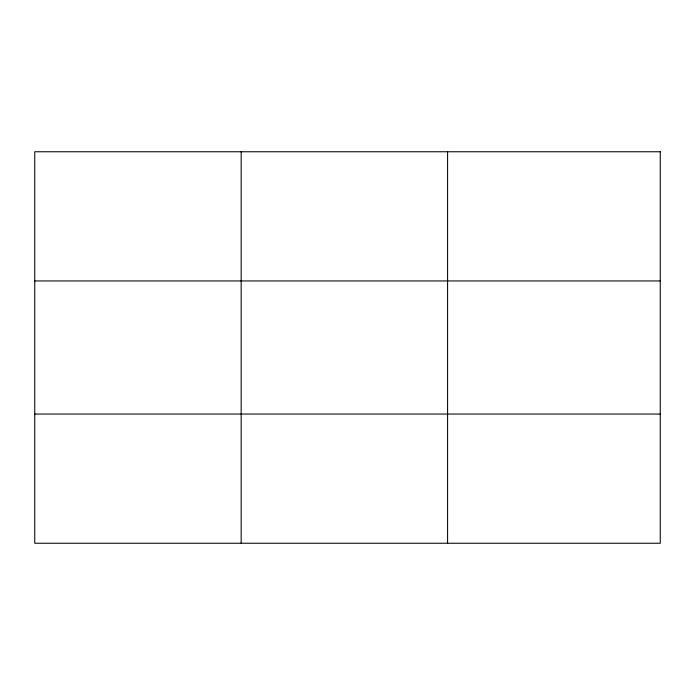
<?xml version="1.0" encoding="UTF-8"?>
<svg xmlns="http://www.w3.org/2000/svg" width="695" height="695" viewBox="0 0 695 695"><rect width="100%" height="100%" fill="white"/><g stroke="black" fill="none" stroke-linecap="round" stroke-linejoin="round"><path stroke-width="1.04" d="M241.165 151.753L241.165 543.247M447.58 151.753L447.58 543.247M34.75 280.945L660.25 280.945M34.75 414.055L660.25 414.055M660.25 151.753L660.25 543.247L34.75 543.247L34.75 151.753L660.25 151.753"/></g></svg>
